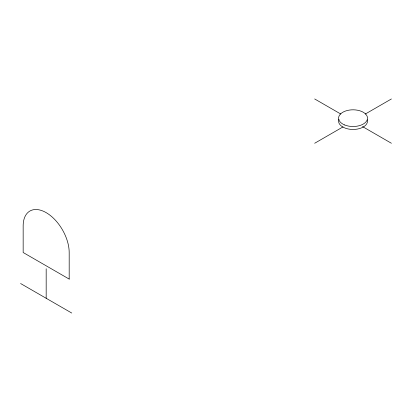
<?xml version="1.0" encoding="UTF-8"?>
<svg xmlns="http://www.w3.org/2000/svg" width="412" height="412" viewBox="0 0 412 412"><rect width="100%" height="100%" fill="white"/><g stroke="black" fill="none" stroke-linecap="round" stroke-linejoin="round"><path stroke-width="0.62" d="M46.175 298.278L46.175 268.748M314.68 143.258L343.036 126.886M365.274 114.047L391.4 98.962M314.68 98.962L340.812 114.047M362.493 126.566L391.4 143.258M20.6 283.523L71.745 313.038M367.329 119.804A14.466 8.353 0 0 1 352.584 129.456A14.466 8.353 0 0 1 338.922 119.289M69.185 279.084L23.16 252.51L23.16 225.93A32.548 18.792 60 0 1 46.175 212.643A32.548 18.792 60 0 1 69.185 252.505L69.185 279.084M344.664 124.965A14.466 8.353 0 0 0 367.442 118.944A14.466 8.353 0 0 0 347.017 110.565A14.466 8.353 0 0 0 344.664 124.965"/></g></svg>
